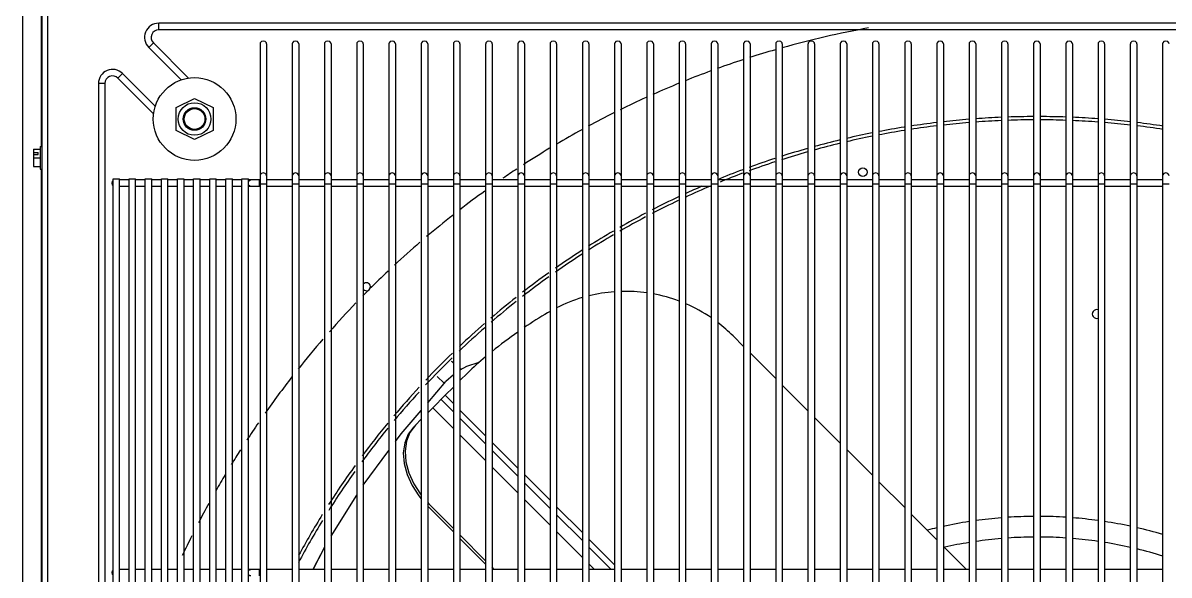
# Model space of a CAD drawing. Header units: metres. Extents: x -367 to 374, y -238 to 224.
# Drawn here: x 242.311 to 242.838, y 216.817 to 217.071 of the extents above; entities that cross this region are included whole.
import ezdxf
from ezdxf.enums import TextEntityAlignment as Align

# ---------------------------------------------------------------- set-up
doc = ezdxf.new("R2010")
doc.units = ezdxf.units.M
for name, color, linetype in [('ELE-ALIMENTADORES', 160, 'Continuous'), ('LA_BAU_BASES GERAIS_R00$0$ARQ-XREF-ATT', 8, 'Continuous'), ('LA_BAU_BASES GERAIS_R00$0$BASE', 253, 'Continuous'), ('LA_BAU_BASES GERAIS_R00$0$dutos', 31, 'Continuous')]:
    doc.layers.add(name, color=color, linetype=linetype)
doc.styles.add('LA_BAU_BASES GERAIS_R00$0$R60-125-RS', font='romans.shx', dxfattribs={"height": 0.19})
doc.styles.add('LA_BAU_BASES GERAIS_R00$0$R80-100-RS', font='romans.shx', dxfattribs={"height": 0.203})

# ---------------------------------------------------------------- blocks, each defined once
blk = doc.blocks.new('LA_BAU_BASES GERAIS_R00$0$A$C5BA41825')
at = {"layer": 'LA_BAU_BASES GERAIS_R00$0$dutos', "color": 251}
for p, q in [((-24.43860771252439, 38.10962436454304), (-24.43860771252439, 40.29452436454301)), ((-24.42982953793094, 38.10962436454304), (-24.42982953793094, 40.29452436454301)), ((-24.42727953793094, 40.29707436454305), (-24.42727953793094, 38.107074364543)), ((-24.43012243115022, 39.07432436454269), (-24.43012243115022, 39.32982436454336)), ((-24.37617325248549, 39.12795567005287), (-24.37617325248549, 39.13095567005291)), ((-23.56828463562221, 39.13095567005291), (-24.37617325248549, 39.13095567005291)), ((-23.56828463562221, 39.12795567005287), (-24.37617325248549, 39.12795567005287)), ((-24.3786481262204, 39.12198079631833), (-24.38076944656367, 39.11985947597509)), ((-24.38076944656367, 39.11985947597509), (-24.36583252774803, 39.1049225571594)), ((-24.3786481262204, 39.12198079631833), (-24.36241073828949, 39.10574340838855)), ((-24.32959084344112, 39.12149266126528), (-24.32959084344112, 38.2755585557361)), ((-24.32659084344112, 39.12149266126528), (-24.32659084344112, 38.2755585557361)), ((-24.31477084344112, 39.12149266126528), (-24.31477084344112, 38.2755585557361)), ((-24.31177084344112, 39.12149266126528), (-24.31177084344112, 38.2755585557361)), ((-24.29995084344112, 39.12149266126528), (-24.29995084344112, 38.2755585557361)), ((-24.29695084344112, 39.12149266126528), (-24.29695084344112, 38.2755585557361)), ((-24.28513084344112, 39.12149266126528), (-24.28513084344112, 38.2755585557361)), ((-24.28213084344112, 39.12149266126528), (-24.28213084344112, 38.2755585557361)), ((-24.27031084344112, 39.12149266126528), (-24.27031084344112, 38.2755585557361)), ((-24.26731084344112, 39.12149266126528), (-24.26731084344112, 38.2755585557361)), ((-24.25549084344113, 39.12149266126528), (-24.25549084344113, 38.2755585557361)), ((-24.25249084344113, 39.12149266126528), (-24.25249084344113, 38.2755585557361)), ((-24.24067084344113, 39.12149266126528), (-24.24067084344113, 38.2755585557361)), ((-24.23767084344113, 39.12149266126528), (-24.23767084344113, 38.2755585557361)), ((-24.22585084344113, 39.12149266126528), (-24.22585084344113, 38.2755585557361)), ((-24.22285084344113, 39.12149266126528), (-24.22285084344113, 38.2755585557361)), ((-24.21103084344113, 39.12149266126528), (-24.21103084344113, 38.2755585557361)), ((-24.20803084344113, 39.12149266126528), (-24.20803084344113, 38.2755585557361)), ((-24.19621084344113, 39.12149266126528), (-24.19621084344113, 38.2755585557361)), ((-24.19321084344113, 39.12149266126528), (-24.19321084344113, 38.2755585557361)), ((-24.18139084344113, 39.12149266126528), (-24.18139084344113, 38.2755585557361)), ((-24.17839084344113, 39.12149266126528), (-24.17839084344113, 38.2755585557361)), ((-24.16657084344113, 39.12149266126528), (-24.16657084344113, 38.2755585557361)), ((-24.16357084344113, 39.12149266126528), (-24.16357084344113, 38.2755585557361)), ((-24.15175084344113, 39.12149266126528), (-24.15175084344113, 38.2755585557361)), ((-24.14875084344113, 39.12149266126528), (-24.14875084344113, 38.2755585557361)), ((-24.13693084344113, 39.12149266126528), (-24.13693084344113, 38.2755585557361)), ((-24.13393084344113, 39.12149266126528), (-24.13393084344113, 38.2755585557361)), ((-24.12211084344113, 39.12149266126528), (-24.12211084344113, 38.2755585557361)), ((-24.11911084344113, 39.12149266126528), (-24.11911084344113, 38.2755585557361)), ((-24.10729084344113, 39.12149266126528), (-24.10729084344113, 38.2755585557361)), ((-24.10429084344113, 39.12149266126528), (-24.10429084344113, 38.2755585557361)), ((-24.09247084344113, 39.12149266126528), (-24.09247084344113, 38.2755585557361)), ((-24.08947084344113, 39.12149266126528), (-24.08947084344113, 38.2755585557361)), ((-24.07765084344113, 39.12149266126528), (-24.07765084344113, 38.2755585557361)), ((-24.07465084344113, 39.12149266126528), (-24.07465084344113, 38.2755585557361)), ((-24.06283084344113, 39.12149266126528), (-24.06283084344113, 38.2755585557361)), ((-24.05983084344113, 39.12149266126528), (-24.05983084344113, 38.2755585557361)), ((-24.04801084344113, 39.12149266126528), (-24.04801084344113, 38.2755585557361)), ((-24.04501084344113, 39.12149266126528), (-24.04501084344113, 38.2755585557361)), ((-24.03319084344113, 39.12149266126528), (-24.03319084344113, 38.2755585557361)), ((-24.03019084344113, 39.12149266126528), (-24.03019084344113, 38.2755585557361)), ((-24.01837084344113, 39.12149266126528), (-24.01837084344113, 38.2755585557361)), ((-24.01537084344113, 39.12149266126528), (-24.01537084344113, 38.2755585557361)), ((-24.00355084344113, 39.12149266126528), (-24.00355084344113, 38.2755585557361)), ((-24.00055084344113, 39.12149266126528), (-24.00055084344113, 38.2755585557361)), ((-23.98873084344113, 39.12149266126528), (-23.98873084344113, 38.2755585557361)), ((-23.98573084344113, 39.12149266126528), (-23.98573084344113, 38.2755585557361)), ((-23.97391084344112, 39.12149266126528), (-23.97391084344112, 38.2755585557361)), ((-23.97091084344112, 39.12149266126528), (-23.97091084344112, 38.2755585557361)), ((-23.95909084344112, 39.12149266126528), (-23.95909084344112, 38.2755585557361)), ((-23.95609084344112, 39.12149266126528), (-23.95609084344112, 38.2755585557361)), ((-23.94427084344112, 39.12149266126528), (-23.94427084344112, 38.2755585557361)), ((-23.94127084344112, 39.12149266126528), (-23.94127084344112, 38.2755585557361)), ((-23.92945084344112, 39.12149266126528), (-23.92945084344112, 38.2755585557361)), ((-23.92645084344112, 39.12149266126528), (-23.92645084344112, 38.2755585557361)), ((-23.91463084344112, 39.12149266126528), (-23.91463084344112, 38.2755585557361)), ((-24.39493596970694, 39.10574172787142), (-24.39281464936367, 39.10786304821465)), ((-24.37775194409349, 39.09280034294454), (-24.39281464936367, 39.10786304821465)), ((-24.40391084344149, 39.10326685413645), (-24.40391084344149, 38.29566887348881)), ((-24.40091084344149, 39.10326685413645), (-24.40391084344149, 39.10326685413645)), ((-24.40091084344149, 39.10326685413645), (-24.40091084344149, 38.29566887348881)), ((-24.37852473005458, 39.08933048821791), (-24.39493596970694, 39.10574172787142)), ((-24.3681916703804, 39.092276202775), (-24.35969167038004, 39.09640567005317)), ((-24.35969167038004, 39.09640567005317), (-24.35119167037967, 39.092276202775)), ((-24.3681916703804, 39.0816351373303), (-24.3681916703804, 39.092276202775)), ((-24.35119167037967, 39.092276202775), (-24.35119167037967, 39.0816351373303)), ((-24.35969167038004, 39.07750567005326), (-24.3681916703804, 39.0816351373303)), ((-24.36160902551131, 39.08213783309282), (-24.36250159646294, 39.08303040404451)), ((-24.35119167037967, 39.0816351373303), (-24.35969167038004, 39.07750567005326)), ((-24.43366953793095, 39.07303436454265), (-24.43366953793095, 39.06907436454264)), ((-24.43366953793095, 39.07303436454265), (-24.43061953793131, 39.07303436454265)), ((-24.43366953793095, 39.07148737724447), (-24.43166953793131, 39.07148737724447)), ((-24.43366953793095, 39.07062135184083), (-24.43166953793131, 39.07062135184083)), ((-24.43166953793131, 39.07062135184083), (-24.43166953793131, 39.07148737724447)), ((-24.43061953793131, 39.07432436454269), (-24.42982953793094, 39.07432436454269)), ((-24.43061953793131, 39.07432430302742), (-24.43061953793131, 39.06382442605798)), ((-24.43366953793095, 39.06907436454264), (-24.43366953793095, 39.06511436454264)), ((-24.43366953793095, 39.06907436454264), (-24.43061953793131, 39.06907436454264)), ((-24.43366953793095, 39.06511436454264), (-24.43061953793131, 39.06511436454264)), ((-24.43061953793131, 39.06382436454271), (-24.42982953793094, 39.06382436454271)), ((-24.43012243115022, 38.37890436454302), (-24.43012243115022, 39.06382436454271)), ((-24.39718603396913, 38.33945567005253), (-24.39718603396913, 39.05945567005244)), ((-24.39718185327603, 39.05945567005244), (-24.39419021466222, 39.05945567005244)), ((-24.39418603396913, 38.33945567005253), (-24.39418603396913, 39.05945567005244)), ((-24.38977603396913, 38.33945567005253), (-24.38977603396913, 39.05945567005244)), ((-24.38977185327604, 39.05945567005244), (-24.38678021466222, 39.05945567005244)), ((-24.38677603396913, 38.33945567005253), (-24.38677603396913, 39.05945567005244)), ((-24.38236603396913, 38.33945567005253), (-24.38236603396913, 39.05945567005244)), ((-24.38236185327603, 39.05945567005244), (-24.37937021466222, 39.05945567005244)), ((-24.37936603396913, 38.33945567005253), (-24.37936603396913, 39.05945567005244)), ((-24.37495603396913, 38.33945567005253), (-24.37495603396913, 39.05945567005244)), ((-24.37495185327604, 39.05945567005244), (-24.37196021466222, 39.05945567005244)), ((-24.37195603396913, 38.33945567005253), (-24.37195603396913, 39.05945567005244)), ((-24.36754603396913, 38.33945567005253), (-24.36754603396913, 39.05945567005244)), ((-24.36754185327604, 39.05945567005244), (-24.36455021466222, 39.05945567005244)), ((-24.36454603396913, 38.33945567005253), (-24.36454603396913, 39.05945567005244)), ((-24.36013603396913, 38.33945567005253), (-24.36013603396913, 39.05945567005244)), ((-24.36013185327604, 39.05945567005244), (-24.35714021466222, 39.05945567005244)), ((-24.35713603396913, 38.33945567005253), (-24.35713603396913, 39.05945567005244)), ((-24.35272603396913, 38.33945567005253), (-24.35272603396913, 39.05945567005244)), ((-24.35272185327604, 39.05945567005244), (-24.34973021466222, 39.05945567005244)), ((-24.34972603396913, 38.33945567005253), (-24.34972603396913, 39.05945567005244)), ((-24.34531603396913, 38.33945567005253), (-24.34531603396913, 39.05945567005244)), ((-24.34531185327604, 39.05945567005244), (-24.34232021466222, 39.05945567005244)), ((-24.34231603396913, 38.33945567005253), (-24.34231603396913, 39.05945567005244)), ((-24.33790603396913, 38.33945567005253), (-24.33790603396913, 39.05945567005244)), ((-24.33790185327604, 39.05945567005244), (-24.33491021466331, 39.05945567005244)), ((-24.33490603396913, 38.33945567005253), (-24.33490603396913, 39.05945567005244)), ((-24.39760699586403, 39.05745567005283), (-24.39735890166222, 39.05833734793146)), ((-24.39735890166222, 39.05833734793146), (-24.39718603396913, 39.05848237338819)), ((-24.38977603396913, 39.05895567005291), (-24.39418603396913, 39.05895567005291)), ((-24.38977603396913, 39.05595567005287), (-24.39418603396913, 39.05595567005287)), ((-24.38236603396913, 39.05895567005291), (-24.38677603396913, 39.05895567005291)), ((-24.38236603396913, 39.05595567005287), (-24.38677603396913, 39.05595567005287)), ((-24.37495603396913, 39.05895567005291), (-24.37936603396913, 39.05895567005291)), ((-24.37495603396913, 39.05595567005287), (-24.37936603396913, 39.05595567005287)), ((-24.36754603396913, 39.05895567005291), (-24.37195603396913, 39.05895567005291)), ((-24.36754603396913, 39.05595567005287), (-24.37195603396913, 39.05595567005287)), ((-24.36013603396913, 39.05895567005291), (-24.36454603396913, 39.05895567005291)), ((-24.36013603396913, 39.05595567005287), (-24.36454603396913, 39.05595567005287)), ((-24.35272603396913, 39.05895567005291), (-24.35713603396913, 39.05895567005291)), ((-24.35272603396913, 39.05595567005287), (-24.35713603396913, 39.05595567005287)), ((-24.34531603396913, 39.05895567005291), (-24.34972603396913, 39.05895567005291)), ((-24.34531603396913, 39.05595567005287), (-24.34972603396913, 39.05595567005287)), ((-24.33790603396913, 39.05895567005291), (-24.34231603396913, 39.05895567005291)), ((-24.33790603396913, 39.05595567005287), (-24.34231603396913, 39.05595567005287)), ((-24.32959084344112, 39.05895567005291), (-24.33490603396913, 39.05895567005291)), ((-24.32959084344112, 39.05595567005287), (-24.33490603396913, 39.05595567005287)), ((-24.33485890166185, 39.05833734793146), (-24.33420938260912, 39.05888225482738)), ((-24.33420938260912, 39.05888225482738), (-24.33380795775822, 39.05895567005291)), ((-24.32991084344076, 39.05595567005287), (-24.32991084344076, 39.05895567005291)), ((-24.32659084344112, 39.05695567005318), (-24.32959084344112, 39.05695567005318)), ((-24.31477084344112, 39.05895567005291), (-24.32659084344112, 39.05895567005291)), ((-24.31477084344112, 39.05595567005287), (-24.32659084344112, 39.05595567005287)), ((-24.31177084344112, 39.05695567005318), (-24.31477084344112, 39.05695567005318)), ((-24.29995084344112, 39.05895567005291), (-24.31177084344112, 39.05895567005291)), ((-24.29995084344112, 39.05595567005287), (-24.31177084344112, 39.05595567005287)), ((-24.29695084344112, 39.05695567005318), (-24.29995084344112, 39.05695567005318)), ((-24.28513084344112, 39.05895567005291), (-24.29695084344112, 39.05895567005291)), ((-24.28513084344112, 39.05595567005287), (-24.29695084344112, 39.05595567005287)), ((-24.28213084344112, 39.05695567005318), (-24.28513084344112, 39.05695567005318)), ((-24.27031084344112, 39.05895567005291), (-24.28213084344112, 39.05895567005291)), ((-24.27031084344112, 39.05595567005287), (-24.28213084344112, 39.05595567005287)), ((-24.26731084344112, 39.05695567005318), (-24.27031084344112, 39.05695567005318)), ((-24.25549084344113, 39.05895567005291), (-24.26731084344112, 39.05895567005291)), ((-24.25549084344113, 39.05595567005287), (-24.26731084344112, 39.05595567005287)), ((-24.25249084344113, 39.05695567005318), (-24.25549084344113, 39.05695567005318)), ((-24.24067084344113, 39.05895567005291), (-24.25249084344113, 39.05895567005291)), ((-24.24067084344113, 39.05595567005287), (-24.25249084344113, 39.05595567005287)), ((-24.23767084344113, 39.05695567005318), (-24.24067084344113, 39.05695567005318)), ((-24.22585084344113, 39.05895567005291), (-24.23767084344113, 39.05895567005291)), ((-24.22585084344113, 39.05595567005287), (-24.23767084344113, 39.05595567005287)), ((-24.22285084344113, 39.05695567005318), (-24.22585084344113, 39.05695567005318)), ((-24.21103084344113, 39.05895567005291), (-24.22285084344113, 39.05895567005291)), ((-24.21103084344113, 39.05595567005287), (-24.22285084344113, 39.05595567005287)), ((-24.20803084344113, 39.05695567005318), (-24.21103084344113, 39.05695567005318)), ((-24.19621084344113, 39.05895567005291), (-24.20803084344113, 39.05895567005291)), ((-24.19621084344113, 39.05595567005287), (-24.20803084344113, 39.05595567005287)), ((-24.19321084344113, 39.05695567005318), (-24.19621084344113, 39.05695567005318)), ((-24.18139084344113, 39.05895567005291), (-24.19321084344113, 39.05895567005291)), ((-24.18139084344113, 39.05595567005287), (-24.19321084344113, 39.05595567005287)), ((-24.17839084344113, 39.05695567005318), (-24.18139084344113, 39.05695567005318)), ((-24.16657084344113, 39.05895567005291), (-24.17839084344113, 39.05895567005291)), ((-24.16657084344113, 39.05595567005287), (-24.17839084344113, 39.05595567005287)), ((-24.16357084344113, 39.05695567005318), (-24.16657084344113, 39.05695567005318)), ((-24.15175084344113, 39.05895567005291), (-24.16357084344113, 39.05895567005291)), ((-24.15175084344113, 39.05595567005287), (-24.16357084344113, 39.05595567005287)), ((-24.14875084344113, 39.05695567005318), (-24.15175084344113, 39.05695567005318)), ((-24.13693084344113, 39.05895567005291), (-24.14875084344113, 39.05895567005291)), ((-24.13693084344113, 39.05595567005287), (-24.14875084344113, 39.05595567005287)), ((-24.13393084344113, 39.05695567005318), (-24.13693084344113, 39.05695567005318)), ((-24.12211084344113, 39.05895567005291), (-24.13393084344113, 39.05895567005291)), ((-24.12211084344113, 39.05595567005287), (-24.13393084344113, 39.05595567005287)), ((-24.11911084344113, 39.05695567005318), (-24.12211084344113, 39.05695567005318)), ((-24.10729084344113, 39.05895567005291), (-24.11911084344113, 39.05895567005291)), ((-24.10729084344113, 39.05595567005287), (-24.11911084344113, 39.05595567005287)), ((-24.10429084344113, 39.05695567005318), (-24.10729084344113, 39.05695567005318)), ((-24.09247084344113, 39.05895567005291), (-24.10429084344113, 39.05895567005291)), ((-24.09247084344113, 39.05595567005287), (-24.10429084344113, 39.05595567005287)), ((-24.08947084344113, 39.05695567005318), (-24.09247084344113, 39.05695567005318)), ((-24.07765084344113, 39.05895567005291), (-24.08947084344113, 39.05895567005291)), ((-24.07765084344113, 39.05595567005287), (-24.08947084344113, 39.05595567005287)), ((-24.07465084344113, 39.05695567005318), (-24.07765084344113, 39.05695567005318)), ((-24.06283084344113, 39.05895567005291), (-24.07465084344113, 39.05895567005291)), ((-24.06283084344113, 39.05595567005287), (-24.07465084344113, 39.05595567005287)), ((-24.05983084344113, 39.05695567005318), (-24.06283084344113, 39.05695567005318)), ((-24.04801084344113, 39.05895567005291), (-24.05983084344113, 39.05895567005291)), ((-24.04801084344113, 39.05595567005287), (-24.05983084344113, 39.05595567005287)), ((-24.04501084344113, 39.05695567005318), (-24.04801084344113, 39.05695567005318)), ((-24.03319084344113, 39.05895567005291), (-24.04501084344113, 39.05895567005291)), ((-24.03319084344113, 39.05595567005287), (-24.04501084344113, 39.05595567005287)), ((-24.03019084344113, 39.05695567005318), (-24.03319084344113, 39.05695567005318)), ((-24.01837084344113, 39.05895567005291), (-24.03019084344113, 39.05895567005291)), ((-24.01837084344113, 39.05595567005287), (-24.03019084344113, 39.05595567005287)), ((-24.01537084344113, 39.05695567005318), (-24.01837084344113, 39.05695567005318)), ((-24.00355084344113, 39.05895567005291), (-24.01537084344113, 39.05895567005291)), ((-24.00355084344113, 39.05595567005287), (-24.01537084344113, 39.05595567005287)), ((-24.00055084344113, 39.05695567005318), (-24.00355084344113, 39.05695567005318)), ((-23.98873084344113, 39.05895567005291), (-24.00055084344113, 39.05895567005291)), ((-23.98873084344113, 39.05595567005287), (-24.00055084344113, 39.05595567005287)), ((-23.98573084344113, 39.05695567005318), (-23.98873084344113, 39.05695567005318)), ((-23.97391084344112, 39.05895567005291), (-23.98573084344113, 39.05895567005291)), ((-23.97391084344112, 39.05595567005287), (-23.98573084344113, 39.05595567005287)), ((-23.97091084344112, 39.05695567005318), (-23.97391084344112, 39.05695567005318)), ((-23.95909084344112, 39.05895567005291), (-23.97091084344112, 39.05895567005291)), ((-23.95909084344112, 39.05595567005287), (-23.97091084344112, 39.05595567005287)), ((-23.95609084344112, 39.05695567005318), (-23.95909084344112, 39.05695567005318)), ((-23.94427084344112, 39.05895567005291), (-23.95609084344112, 39.05895567005291)), ((-23.94427084344112, 39.05595567005287), (-23.95609084344112, 39.05595567005287)), ((-23.94127084344112, 39.05695567005318), (-23.94427084344112, 39.05695567005318)), ((-23.92945084344112, 39.05895567005291), (-23.94127084344112, 39.05895567005291)), ((-23.92945084344112, 39.05595567005287), (-23.94127084344112, 39.05595567005287)), ((-23.92645084344112, 39.05695567005318), (-23.92945084344112, 39.05695567005318)), ((-23.91463084344112, 39.05895567005291), (-23.92645084344112, 39.05895567005291)), ((-23.91463084344112, 39.05595567005287), (-23.92645084344112, 39.05595567005287)), ((-23.91163084344112, 39.05695567005318), (-23.91463084344112, 39.05695567005318)), ((-24.10729084344113, 38.98245384003872), (-24.11207144561349, 38.98723444221105)), ((-24.24067084344113, 38.97467003520489), (-24.24163174456367, 38.97563093632743)), ((-24.24067084344113, 38.97481697501507), (-24.24155818907567, 38.9755573808394)), ((-24.09247084344113, 38.96763384003873), (-24.10429084344113, 38.97945384003867)), ((-24.23704781181277, 38.971793898535), (-24.23767084344113, 38.97231375937463)), ((-24.23427562978912, 38.97015596959466), (-24.23767084344113, 38.96676075594269)), ((-24.25249084344113, 38.95652796876925), (-24.24411595812003, 38.96636409959285)), ((-24.24497562506512, 38.96550443264778), (-24.24808847282186, 38.96861728040346)), ((-24.24067084344113, 38.96943501686337), (-24.24411595812003, 38.96636409959285)), ((-24.07765084344113, 38.95281384003863), (-24.08947084344113, 38.96463384003869)), ((-24.24447860884367, 38.95995299054016), (-24.25017658122985, 38.95425501815396)), ((-24.24067084344113, 38.96376075594264), (-24.24447860884367, 38.95995299054016)), ((-24.24067084344113, 38.95614522392009), (-24.24447860884367, 38.95995299054016)), ((-24.25249084344113, 38.9519407559427), (-24.25017658122985, 38.95425501815396)), ((-24.24067084344113, 38.94474928036527), (-24.25017658122985, 38.95425501815396)), ((-24.24067084344113, 38.9524304842696), (-24.24633597861604, 38.95809562076772)), ((-24.25817658122949, 38.94625501815426), (-24.25549084344113, 38.94894075594266)), ((-24.22585084344113, 38.94132521918016), (-24.23767084344113, 38.95314522296019)), ((-24.22585084344113, 38.93761048081035), (-24.23767084344113, 38.94943048357027)), ((-24.06283084344113, 38.93799384003864), (-24.07465084344113, 38.9498138400387)), ((-24.22585084344113, 38.92992928036517), (-24.23767084344113, 38.94174928036523)), ((-24.21103084344113, 38.92650521443909), (-24.22285084344113, 38.93832521822014)), ((-24.28213084344112, 38.91862271538707), (-24.27031084344112, 38.93460458396339)), ((-24.21103084344113, 38.9227904773511), (-24.22285084344113, 38.93461048011)), ((-24.04801084344113, 38.92317384003866), (-24.05983084344113, 38.93499384003871)), ((-24.21103084344113, 38.91510928036519), (-24.22285084344113, 38.92692928036524)), ((-24.19621084344113, 38.91168520969904), (-24.20803084344113, 38.92350521347907)), ((-24.19621084344113, 38.90797047389174), (-24.20803084344113, 38.91979047665063)), ((-24.03319084344113, 38.90835384003867), (-24.04501084344113, 38.92017384003873)), ((-24.29695084344112, 38.89528782428556), (-24.28513084344112, 38.91402234943246)), ((-24.19621084344113, 38.9002892803652), (-24.20803084344113, 38.91210928036526)), ((-24.25249084344113, 38.91064824966918), (-24.25196337779458, 38.91004181471828)), ((-24.25249084344113, 38.90951434907174), (-24.25196337779458, 38.91004181471828)), ((-24.24067084344113, 38.89719928036527), (-24.25249084344113, 38.90901928036521)), ((-24.24067084344113, 38.89874928036488), (-24.25196337779458, 38.91004181471828)), ((-24.18139084344113, 38.89686520495798), (-24.19321084344113, 38.90868520873903)), ((-24.18139084344113, 38.89315047043249), (-24.19321084344113, 38.90497047319138)), ((-24.01837084344113, 38.89353384003869), (-24.03019084344113, 38.90535384003863)), ((-24.18139084344113, 38.88546928036521), (-24.19321084344113, 38.89728928036527)), ((-24.22585084344113, 38.8839292803649), (-24.23767084344113, 38.89574928036484)), ((-24.22585084344113, 38.88237928036517), (-24.23767084344113, 38.89419928036523)), ((-24.16657084344113, 38.88204520021793), (-24.17839084344113, 38.8938652039991)), ((-24.29995084344112, 38.89008331133834), (-24.30525851800694, 38.87995567005328)), ((-24.30522139288258, 38.87995567005328), (-24.29995084344112, 38.89001253745573)), ((-24.16819604614149, 38.87995567005328), (-24.17839084344113, 38.89015046973213)), ((-24.00479267345568, 38.87995567005328), (-24.01537084344113, 38.89053384003864)), ((-24.2218772331284, 38.87995567005328), (-24.22285084344113, 38.88092928036485)), ((-24.17587723312913, 38.87995567005328), (-24.17839084344113, 38.88246928036517)), ((-24.38977603396913, 38.87995567005328), (-24.39418603396913, 38.87995567005328)), ((-24.38236603396913, 38.87995567005328), (-24.38677603396913, 38.87995567005328)), ((-24.37495603396913, 38.87995567005328), (-24.37936603396913, 38.87995567005328)), ((-24.36754603396913, 38.87995567005328), (-24.37195603396913, 38.87995567005328)), ((-24.36013603396913, 38.87995567005328), (-24.36454603396913, 38.87995567005328)), ((-24.35272603396913, 38.87995567005328), (-24.35713603396913, 38.87995567005328)), ((-24.34531603396913, 38.87995567005328), (-24.34972603396913, 38.87995567005328)), ((-24.33790603396913, 38.87995567005328), (-24.34231603396913, 38.87995567005328)), ((-24.32959084344112, 38.87995567005328), (-24.33490603396913, 38.87995567005328)), ((-24.32991084344076, 38.87695567005323), (-24.32991084344076, 38.87995567005328)), ((-24.31477084344112, 38.87995567005328), (-24.32659084344112, 38.87995567005328)), ((-24.29995084344112, 38.87995567005328), (-24.31177084344112, 38.87995567005328)), ((-24.28513084344112, 38.87995567005328), (-24.29695084344112, 38.87995567005328)), ((-24.27031084344112, 38.87995567005328), (-24.28213084344112, 38.87995567005328)), ((-24.25549084344113, 38.87995567005328), (-24.26731084344112, 38.87995567005328)), ((-24.24067084344113, 38.87995567005328), (-24.25249084344113, 38.87995567005328)), ((-24.22585084344113, 38.87995567005328), (-24.23767084344113, 38.87995567005328)), ((-24.21103084344113, 38.87995567005328), (-24.22285084344113, 38.87995567005328)), ((-24.19621084344113, 38.87995567005328), (-24.20803084344113, 38.87995567005328)), ((-24.18139084344113, 38.87995567005328), (-24.19321084344113, 38.87995567005328)), ((-24.16657084344113, 38.87995567005328), (-24.17839084344113, 38.87995567005328)), ((-24.15175084344113, 38.87995567005328), (-24.16357084344113, 38.87995567005328)), ((-24.13693084344113, 38.87995567005328), (-24.14875084344113, 38.87995567005328)), ((-24.12211084344113, 38.87995567005328), (-24.13393084344113, 38.87995567005328)), ((-24.10729084344113, 38.87995567005328), (-24.11911084344113, 38.87995567005328)), ((-24.09247084344113, 38.87995567005328), (-24.10429084344113, 38.87995567005328)), ((-24.07765084344113, 38.87995567005328), (-24.08947084344113, 38.87995567005328)), ((-24.06283084344113, 38.87995567005328), (-24.07465084344113, 38.87995567005328)), ((-24.04801084344113, 38.87995567005328), (-24.05983084344113, 38.87995567005328)), ((-24.03319084344113, 38.87995567005328), (-24.04501084344113, 38.87995567005328)), ((-24.01837084344113, 38.87995567005328), (-24.03019084344113, 38.87995567005328)), ((-24.00355084344113, 38.87995567005328), (-24.01537084344113, 38.87995567005328)), ((-23.98873084344113, 38.87995567005328), (-24.00055084344113, 38.87995567005328)), ((-23.97391084344112, 38.87995567005328), (-23.98573084344113, 38.87995567005328)), ((-23.95909084344112, 38.87995567005328), (-23.97091084344112, 38.87995567005328)), ((-23.94427084344112, 38.87995567005328), (-23.95609084344112, 38.87995567005328)), ((-23.92945084344112, 38.87995567005328), (-23.94127084344112, 38.87995567005328)), ((-23.91463084344112, 38.87995567005328), (-23.92645084344112, 38.87995567005328))]:
    blk.add_line(p, q, dxfattribs=at)
for points in [[(-24.32809084344112, 39.12280459082672), (-24.32897252131967, 39.12255403457618), (-24.32951742821567, 39.12189806979541), (-24.32958554157712, 39.12149266126528)], [(-24.32659614530512, 39.12149266126528), (-24.32666425866658, 39.12189806979541), (-24.32720916556258, 39.12255403457618), (-24.32809084344112, 39.12280459082672)], [(-24.31327084344112, 39.12280459082672), (-24.31415252131967, 39.12255403457618), (-24.31469742821567, 39.12189806979541), (-24.31476554157712, 39.12149266126528)], [(-24.31177614530512, 39.12149266126528), (-24.31184425866658, 39.12189806979541), (-24.31238916556258, 39.12255403457618), (-24.31327084344112, 39.12280459082672)], [(-24.29845084344112, 39.12280459082672), (-24.29933252131967, 39.12255403457618), (-24.29987742821567, 39.12189806979541), (-24.29994554157712, 39.12149266126528)], [(-24.29695614530512, 39.12149266126528), (-24.29702425866658, 39.12189806979541), (-24.29756916556258, 39.12255403457618), (-24.29845084344112, 39.12280459082672)], [(-24.28363084344112, 39.12280459082672), (-24.28451252131967, 39.12255403457618), (-24.28505742821567, 39.12189806979541), (-24.28512554157712, 39.12149266126528)], [(-24.28213614530512, 39.12149266126528), (-24.28220425866658, 39.12189806979541), (-24.28274916556258, 39.12255403457618), (-24.28363084344112, 39.12280459082672)], [(-24.26881084344112, 39.12280459082672), (-24.26969252131967, 39.12255403457618), (-24.27023742821567, 39.12189806979541), (-24.27030554157712, 39.12149266126528)], [(-24.26731614530512, 39.12149266126528), (-24.26738425866658, 39.12189806979541), (-24.26792916556258, 39.12255403457618), (-24.26881084344112, 39.12280459082672)], [(-24.25399084344112, 39.12280459082672), (-24.25487252131967, 39.12255403457618), (-24.25541742821567, 39.12189806979541), (-24.25548554157712, 39.12149266126528)], [(-24.25249614530512, 39.12149266126528), (-24.25256425866658, 39.12189806979541), (-24.25310916556258, 39.12255403457618), (-24.25399084344112, 39.12280459082672)], [(-24.23917084344112, 39.12280459082672), (-24.24005252131968, 39.12255403457618), (-24.24059742821567, 39.12189806979541), (-24.24066554157712, 39.12149266126528)], [(-24.23767614530512, 39.12149266126528), (-24.23774425866658, 39.12189806979541), (-24.23828916556258, 39.12255403457618), (-24.23917084344112, 39.12280459082672)], [(-24.22435084344112, 39.12280459082672), (-24.22523252131968, 39.12255403457618), (-24.22577742821567, 39.12189806979541), (-24.22584554157712, 39.12149266126528)], [(-24.22285614530512, 39.12149266126528), (-24.22292425866658, 39.12189806979541), (-24.22346916556258, 39.12255403457618), (-24.22435084344112, 39.12280459082672)], [(-24.20953084344112, 39.12280459082672), (-24.21041252131968, 39.12255403457618), (-24.21095742821567, 39.12189806979541), (-24.21102554157712, 39.12149266126528)], [(-24.20803614530512, 39.12149266126528), (-24.20810425866658, 39.12189806979541), (-24.20864916556258, 39.12255403457618), (-24.20953084344112, 39.12280459082672)], [(-24.19471084344112, 39.12280459082672), (-24.19559252131967, 39.12255403457618), (-24.19613742821567, 39.12189806979541), (-24.19620554157712, 39.12149266126528)], [(-24.19321614530512, 39.12149266126528), (-24.19328425866658, 39.12189806979541), (-24.19382916556258, 39.12255403457618), (-24.19471084344112, 39.12280459082672)], [(-24.17989084344112, 39.12280459082672), (-24.18077252131967, 39.12255403457618), (-24.18131742821567, 39.12189806979541), (-24.18138554157713, 39.12149266126528)], [(-24.17839614530512, 39.12149266126528), (-24.17846425866658, 39.12189806979541), (-24.17900916556258, 39.12255403457618), (-24.17989084344112, 39.12280459082672)], [(-24.16507084344113, 39.12280459082672), (-24.16595252131967, 39.12255403457618), (-24.16649742821567, 39.12189806979541), (-24.16656554157713, 39.12149266126528)], [(-24.16357614530512, 39.12149266126528), (-24.16364425866658, 39.12189806979541), (-24.16418916556258, 39.12255403457618), (-24.16507084344113, 39.12280459082672)], [(-24.15025084344113, 39.12280459082672), (-24.15113252131967, 39.12255403457618), (-24.15167742821567, 39.12189806979541), (-24.15174554157713, 39.12149266126528)], [(-24.14875614530513, 39.12149266126528), (-24.14882425866658, 39.12189806979541), (-24.14936916556258, 39.12255403457618), (-24.15025084344113, 39.12280459082672)], [(-24.13543084344113, 39.12280459082672), (-24.13631252131967, 39.12255403457618), (-24.13685742821567, 39.12189806979541), (-24.13692554157713, 39.12149266126528)], [(-24.13393614530513, 39.12149266126528), (-24.13400425866658, 39.12189806979541), (-24.13454916556258, 39.12255403457618), (-24.13543084344113, 39.12280459082672)], [(-24.12061084344113, 39.12280459082672), (-24.12149252131967, 39.12255403457618), (-24.12203742821567, 39.12189806979541), (-24.12210554157713, 39.12149266126528)], [(-24.11911614530513, 39.12149266126528), (-24.11918425866658, 39.12189806979541), (-24.11972916556258, 39.12255403457618), (-24.12061084344113, 39.12280459082672)], [(-24.10579084344113, 39.12280459082672), (-24.10667252131967, 39.12255403457618), (-24.10721742821567, 39.12189806979541), (-24.10728554157713, 39.12149266126528)], [(-24.10429614530513, 39.12149266126528), (-24.10436425866658, 39.12189806979541), (-24.10490916556258, 39.12255403457618), (-24.10579084344113, 39.12280459082672)], [(-24.09097084344113, 39.12280459082672), (-24.09185252131967, 39.12255403457618), (-24.09239742821567, 39.12189806979541), (-24.09246554157713, 39.12149266126528)], [(-24.08947614530513, 39.12149266126528), (-24.08954425866658, 39.12189806979541), (-24.09008916556258, 39.12255403457618), (-24.09097084344113, 39.12280459082672)], [(-24.07615084344113, 39.12280459082672), (-24.07703252131967, 39.12255403457618), (-24.07757742821567, 39.12189806979541), (-24.07764554157713, 39.12149266126528)], [(-24.07465614530513, 39.12149266126528), (-24.07472425866658, 39.12189806979541), (-24.07526916556258, 39.12255403457618), (-24.07615084344113, 39.12280459082672)], [(-24.06133084344113, 39.12280459082672), (-24.06221252131967, 39.12255403457618), (-24.06275742821567, 39.12189806979541), (-24.06282554157713, 39.12149266126528)], [(-24.05983614530513, 39.12149266126528), (-24.05990425866658, 39.12189806979541), (-24.06044916556258, 39.12255403457618), (-24.06133084344113, 39.12280459082672)], [(-24.04651084344113, 39.12280459082672), (-24.04739252131967, 39.12255403457618), (-24.04793742821567, 39.12189806979541), (-24.04800554157713, 39.12149266126528)], [(-24.04501614530513, 39.12149266126528), (-24.04508425866658, 39.12189806979541), (-24.04562916556258, 39.12255403457618), (-24.04651084344113, 39.12280459082672)], [(-24.03169084344113, 39.12280459082672), (-24.03257252131967, 39.12255403457618), (-24.03311742821567, 39.12189806979541), (-24.03318554157713, 39.12149266126528)], [(-24.03019614530513, 39.12149266126528), (-24.03026425866658, 39.12189806979541), (-24.03080916556258, 39.12255403457618), (-24.03169084344113, 39.12280459082672)], [(-24.01687084344113, 39.12280459082672), (-24.01775252131967, 39.12255403457618), (-24.01829742821567, 39.12189806979541), (-24.01836554157713, 39.12149266126528)], [(-24.01537614530513, 39.12149266126528), (-24.01544425866658, 39.12189806979541), (-24.01598916556258, 39.12255403457618), (-24.01687084344113, 39.12280459082672)], [(-24.00205084344113, 39.12280459082672), (-24.00293252131967, 39.12255403457618), (-24.00347742821567, 39.12189806979541), (-24.00354554157713, 39.12149266126528)], [(-24.00055614530513, 39.12149266126528), (-24.00062425866658, 39.12189806979541), (-24.00116916556258, 39.12255403457618), (-24.00205084344113, 39.12280459082672)], [(-23.98723084344113, 39.12280459082672), (-23.98811252131967, 39.12255403457618), (-23.98865742821567, 39.12189806979541), (-23.98872554157713, 39.12149266126528)], [(-23.98573614530513, 39.12149266126528), (-23.98580425866658, 39.12189806979541), (-23.98634916556258, 39.12255403457618), (-23.98723084344113, 39.12280459082672)], [(-23.97241084344112, 39.12280459082672), (-23.97329252131967, 39.12255403457618), (-23.97383742821567, 39.12189806979541), (-23.97390554157712, 39.12149266126528)], [(-23.97091614530513, 39.12149266126528), (-23.97098425866658, 39.12189806979541), (-23.97152916556258, 39.12255403457618), (-23.97241084344112, 39.12280459082672)], [(-23.95759084344112, 39.12280459082672), (-23.95847252131967, 39.12255403457618), (-23.95901742821567, 39.12189806979541), (-23.95908554157712, 39.12149266126528)], [(-23.95609614530512, 39.12149266126528), (-23.95616425866658, 39.12189806979541), (-23.95670916556258, 39.12255403457618), (-23.95759084344112, 39.12280459082672)], [(-23.94277084344112, 39.12280459082672), (-23.94365252131967, 39.12255403457618), (-23.94419742821567, 39.12189806979541), (-23.94426554157712, 39.12149266126528)], [(-23.94127614530512, 39.12149266126528), (-23.94134425866658, 39.12189806979541), (-23.94188916556258, 39.12255403457618), (-23.94277084344112, 39.12280459082672)], [(-23.92795084344112, 39.12280459082672), (-23.92883252131967, 39.12255403457618), (-23.92937742821567, 39.12189806979541), (-23.92944554157712, 39.12149266126528)], [(-23.92645614530512, 39.12149266126528), (-23.92652425866658, 39.12189806979541), (-23.92706916556258, 39.12255403457618), (-23.92795084344112, 39.12280459082672)], [(-23.91313084344112, 39.12280459082672), (-23.91401252131967, 39.12255403457618), (-23.91455742821567, 39.12189806979541), (-23.91462554157713, 39.12149266126528)], [(-23.91163614530512, 39.12149266126528), (-23.91170425866658, 39.12189806979541), (-23.91224916556258, 39.12255403457618), (-23.91313084344112, 39.12280459082672)], [(-24.32809084344112, 39.06220338829576), (-24.32897252131967, 39.06195283204522), (-24.32951742821567, 39.06129686726445), (-24.32959084344112, 39.06089145873545)], [(-24.32659084344112, 39.06089145873545), (-24.32666425866658, 39.06129686726445), (-24.32720916556258, 39.06195283204522), (-24.32809084344112, 39.06220338829576)], [(-24.31327084344112, 39.06220338829576), (-24.31415252131967, 39.06195283204522), (-24.31469742821567, 39.06129686726445), (-24.31477084344112, 39.06089145873545)], [(-24.31177084344112, 39.06089145873545), (-24.31184425866658, 39.06129686726445), (-24.31238916556258, 39.06195283204522), (-24.31327084344112, 39.06220338829576)], [(-24.29845084344112, 39.06220338829576), (-24.29933252131967, 39.06195283204522), (-24.29987742821567, 39.06129686726445), (-24.29995084344112, 39.06089145873545)], [(-24.29695084344112, 39.06089145873545), (-24.29702425866658, 39.06129686726445), (-24.29756916556258, 39.06195283204522), (-24.29845084344112, 39.06220338829576)], [(-24.28363084344112, 39.06220338829576), (-24.28451252131967, 39.06195283204522), (-24.28505742821567, 39.06129686726445), (-24.28513084344112, 39.06089145873545)], [(-24.28213084344112, 39.06089145873545), (-24.28220425866658, 39.06129686726445), (-24.28274916556258, 39.06195283204522), (-24.28363084344112, 39.06220338829576)], [(-24.26881084344112, 39.06220338829576), (-24.26969252131967, 39.06195283204522), (-24.27023742821567, 39.06129686726445), (-24.27031084344112, 39.06089145873545)], [(-24.26731084344112, 39.06089145873545), (-24.26738425866658, 39.06129686726445), (-24.26792916556258, 39.06195283204522), (-24.26881084344112, 39.06220338829576)], [(-24.25399084344112, 39.06220338829576), (-24.25487252131967, 39.06195283204522), (-24.25541742821567, 39.06129686726445), (-24.25549084344113, 39.06089145873545)], [(-24.25249084344113, 39.06089145873545), (-24.25256425866658, 39.06129686726445), (-24.25310916556258, 39.06195283204522), (-24.25399084344112, 39.06220338829576)], [(-24.23917084344112, 39.06220338829576), (-24.24005252131968, 39.06195283204522), (-24.24059742821567, 39.06129686726445), (-24.24067084344113, 39.06089145873545)], [(-24.23767084344113, 39.06089145873545), (-24.23774425866658, 39.06129686726445), (-24.23828916556258, 39.06195283204522), (-24.23917084344112, 39.06220338829576)], [(-24.22435084344112, 39.06220338829576), (-24.22523252131968, 39.06195283204522), (-24.22577742821567, 39.06129686726445), (-24.22585084344113, 39.06089145873545)], [(-24.22285084344113, 39.06089145873545), (-24.22292425866658, 39.06129686726445), (-24.22346916556258, 39.06195283204522), (-24.22435084344112, 39.06220338829576)], [(-24.20953084344112, 39.06220338829576), (-24.21041252131968, 39.06195283204522), (-24.21095742821567, 39.06129686726445), (-24.21103084344113, 39.06089145873545)], [(-24.20803084344113, 39.06089145873545), (-24.20810425866658, 39.06129686726445), (-24.20864916556258, 39.06195283204522), (-24.20953084344112, 39.06220338829576)], [(-24.19471084344112, 39.06220338829576), (-24.19559252131967, 39.06195283204522), (-24.19613742821567, 39.06129686726445), (-24.19621084344113, 39.06089145873545)], [(-24.19321084344113, 39.06089145873545), (-24.19328425866658, 39.06129686726445), (-24.19382916556258, 39.06195283204522), (-24.19471084344112, 39.06220338829576)], [(-24.17989084344112, 39.06220338829576), (-24.18077252131967, 39.06195283204522), (-24.18131742821567, 39.06129686726445), (-24.18139084344113, 39.06089145873545)], [(-24.17839084344113, 39.06089145873545), (-24.17846425866658, 39.06129686726445), (-24.17900916556258, 39.06195283204522), (-24.17989084344112, 39.06220338829576)], [(-24.16507084344113, 39.06220338829576), (-24.16595252131967, 39.06195283204522), (-24.16649742821567, 39.06129686726445), (-24.16657084344113, 39.06089145873545)], [(-24.16357084344113, 39.06089145873545), (-24.16364425866658, 39.06129686726445), (-24.16418916556258, 39.06195283204522), (-24.16507084344113, 39.06220338829576)], [(-24.15025084344113, 39.06220338829576), (-24.15113252131967, 39.06195283204522), (-24.15167742821567, 39.06129686726445), (-24.15175084344113, 39.06089145873545)], [(-24.14875084344113, 39.06089145873545), (-24.14882425866658, 39.06129686726445), (-24.14936916556258, 39.06195283204522), (-24.15025084344113, 39.06220338829576)], [(-24.13543084344113, 39.06220338829576), (-24.13631252131967, 39.06195283204522), (-24.13685742821567, 39.06129686726445), (-24.13693084344113, 39.06089145873545)], [(-24.13393084344113, 39.06089145873545), (-24.13400425866658, 39.06129686726445), (-24.13454916556258, 39.06195283204522), (-24.13543084344113, 39.06220338829576)], [(-24.12061084344113, 39.06220338829576), (-24.12149252131967, 39.06195283204522), (-24.12203742821567, 39.06129686726445), (-24.12211084344113, 39.06089145873545)], [(-24.11911084344113, 39.06089145873545), (-24.11918425866658, 39.06129686726445), (-24.11972916556258, 39.06195283204522), (-24.12061084344113, 39.06220338829576)], [(-24.10579084344113, 39.06220338829576), (-24.10667252131967, 39.06195283204522), (-24.10721742821567, 39.06129686726445), (-24.10729084344113, 39.06089145873545)], [(-24.10429084344113, 39.06089145873545), (-24.10436425866658, 39.06129686726445), (-24.10490916556258, 39.06195283204522), (-24.10579084344113, 39.06220338829576)], [(-24.09097084344113, 39.06220338829576), (-24.09185252131967, 39.06195283204522), (-24.09239742821567, 39.06129686726445), (-24.09247084344113, 39.06089145873545)], [(-24.08947084344113, 39.06089145873545), (-24.08954425866658, 39.06129686726445), (-24.09008916556258, 39.06195283204522), (-24.09097084344113, 39.06220338829576)], [(-24.07615084344113, 39.06220338829576), (-24.07703252131967, 39.06195283204522), (-24.07757742821567, 39.06129686726445), (-24.07765084344113, 39.06089145873545)], [(-24.07465084344113, 39.06089145873545), (-24.07472425866658, 39.06129686726445), (-24.07526916556258, 39.06195283204522), (-24.07615084344113, 39.06220338829576)], [(-24.06133084344113, 39.06220338829576), (-24.06221252131967, 39.06195283204522), (-24.06275742821567, 39.06129686726445), (-24.06283084344113, 39.06089145873545)], [(-24.05983084344113, 39.06089145873545), (-24.05990425866658, 39.06129686726445), (-24.06044916556258, 39.06195283204522), (-24.06133084344113, 39.06220338829576)], [(-24.04651084344113, 39.06220338829576), (-24.04739252131967, 39.06195283204522), (-24.04793742821567, 39.06129686726445), (-24.04801084344113, 39.06089145873545)], [(-24.04501084344113, 39.06089145873545), (-24.04508425866658, 39.06129686726445), (-24.04562916556258, 39.06195283204522), (-24.04651084344113, 39.06220338829576)], [(-24.03169084344113, 39.06220338829576), (-24.03257252131967, 39.06195283204522), (-24.03311742821567, 39.06129686726445), (-24.03319084344113, 39.06089145873545)], [(-24.03019084344113, 39.06089145873545), (-24.03026425866658, 39.06129686726445), (-24.03080916556258, 39.06195283204522), (-24.03169084344113, 39.06220338829576)], [(-24.01687084344113, 39.06220338829576), (-24.01775252131967, 39.06195283204522), (-24.01829742821567, 39.06129686726445), (-24.01837084344113, 39.06089145873545)], [(-24.01537084344113, 39.06089145873545), (-24.01544425866658, 39.06129686726445), (-24.01598916556258, 39.06195283204522), (-24.01687084344113, 39.06220338829576)], [(-24.00205084344113, 39.06220338829576), (-24.00293252131967, 39.06195283204522), (-24.00347742821567, 39.06129686726445), (-24.00355084344113, 39.06089145873545)], [(-24.00055084344113, 39.06089145873545), (-24.00062425866658, 39.06129686726445), (-24.00116916556258, 39.06195283204522), (-24.00205084344113, 39.06220338829576)], [(-23.98723084344113, 39.06220338829576), (-23.98811252131967, 39.06195283204522), (-23.98865742821567, 39.06129686726445), (-23.98873084344113, 39.06089145873545)], [(-23.98573084344113, 39.06089145873545), (-23.98580425866658, 39.06129686726445), (-23.98634916556258, 39.06195283204522), (-23.98723084344113, 39.06220338829576)], [(-23.97241084344112, 39.06220338829576), (-23.97329252131967, 39.06195283204522), (-23.97383742821567, 39.06129686726445), (-23.97391084344112, 39.06089145873545)], [(-23.97091084344112, 39.06089145873545), (-23.97098425866658, 39.06129686726445), (-23.97152916556258, 39.06195283204522), (-23.97241084344112, 39.06220338829576)], [(-23.95759084344112, 39.06220338829576), (-23.95847252131967, 39.06195283204522), (-23.95901742821567, 39.06129686726445), (-23.95909084344112, 39.06089145873545)], [(-23.95609084344112, 39.06089145873545), (-23.95616425866658, 39.06129686726445), (-23.95670916556258, 39.06195283204522), (-23.95759084344112, 39.06220338829576)], [(-23.94277084344112, 39.06220338829576), (-23.94365252131967, 39.06195283204522), (-23.94419742821567, 39.06129686726445), (-23.94427084344112, 39.06089145873545)], [(-23.94127084344112, 39.06089145873545), (-23.94134425866658, 39.06129686726445), (-23.94188916556258, 39.06195283204522), (-23.94277084344112, 39.06220338829576)], [(-23.92795084344112, 39.06220338829576), (-23.92883252131967, 39.06195283204522), (-23.92937742821567, 39.06129686726445), (-23.92945084344112, 39.06089145873545)], [(-23.92645084344112, 39.06089145873545), (-23.92652425866658, 39.06129686726445), (-23.92706916556258, 39.06195283204522), (-23.92795084344112, 39.06220338829576)], [(-23.91313084344112, 39.06220338829576), (-23.91401252131967, 39.06195283204522), (-23.91455742821567, 39.06129686726445), (-23.91463084344112, 39.06089145873545)], [(-23.91163084344112, 39.06089145873545), (-23.91170425866658, 39.06129686726445), (-23.91224916556258, 39.06195283204522), (-23.91313084344112, 39.06220338829576)], [(-24.39718603396913, 39.05642896671645), (-24.39735890166222, 39.05657399217432), (-24.39760699586403, 39.05745567005283)], [(-24.33380795775822, 39.05595567005287), (-24.33420938260912, 39.05602908527828), (-24.33485890166185, 39.05657399217432), (-24.33490603396913, 39.05674149110234)], [(-24.2286296078084, 38.97507034739726), (-24.2289912758804, 38.97502716038446), (-24.23463216222222, 38.97317805344449), (-24.23767084344113, 38.97143690458631)], [(-24.26731084344112, 38.93866089578455), (-24.26471386279204, 38.94217228355285), (-24.25549084344113, 38.95300453037726)], [(-24.25895158122985, 38.94548001815394), (-24.26147033030404, 38.94214605756815), (-24.2630770737524, 38.93812500770559), (-24.26371006532622, 38.93357139525972), (-24.2633449795124, 38.92866021300051), (-24.26199584635422, 38.92358019490962), (-24.25971451228367, 38.91852656323249), (-24.25658864768949, 38.91369352620154), (-24.25549084344113, 38.9124313646372)], [(-24.25817658122949, 38.94625501815426), (-24.26069533030476, 38.94292105756847), (-24.26230207375313, 38.93890000770591), (-24.26293506532586, 38.93434639525901), (-24.26256997951204, 38.92943521300083), (-24.26122084635495, 38.92435519490994), (-24.2589395122844, 38.91930156323281), (-24.25581364768912, 38.91446852620197), (-24.25549084344113, 38.91409739344635)], [(-24.39760699586403, 38.8784556700532), (-24.39735890166222, 38.87933734793182), (-24.39718603396913, 38.87948237338856)], [(-24.39718603396913, 38.87742896671682), (-24.39735890166222, 38.87757399217469), (-24.39760699586403, 38.8784556700532)], [(-24.33490603396913, 38.87916984900266), (-24.33485890166185, 38.87933734793182), (-24.33420938260912, 38.87988225482775), (-24.33380795775822, 38.87995567005328)], [(-24.33380795775822, 38.87695567005323), (-24.33420938260912, 38.87702908527865), (-24.33485890166185, 38.87757399217469), (-24.33490603396913, 38.87774149110271)]]:
    blk.add_lwpolyline(points, dxfattribs=at)
for centre, radius in [((-24.35969167038004, 39.08695567005327), 0.01900000000036363), ((-24.35969167038004, 39.08695567005327), 0.007499999999999997), ((-24.35969167038004, 39.08695567005327), 0.005200000000363635), ((-24.35969167038004, 39.08695567005327), 0.004762499999999999), ((-24.05242754786731, 39.06248409960267), 0.001999999999636363)]:
    blk.add_circle(centre, radius, dxfattribs=at)
for centre, radius, start, end in [((-24.37617325248549, 39.12445567005318), 0.006499999999636361, 90, 225.0000000002145), ((-24.37617325248549, 39.12445567005318), 0.003499999999636363, 90, 225.0000000002145), ((-23.97241053793095, 38.70157436454269), 0.4341807889319999, 100.2681442206654, 105.6518518290965), ((-23.97241053793095, 38.70157436454269), 0.4341807889319999, 106.0697437299846, 107.718621556081), ((-23.97241053793095, 38.70157436454269), 0.4341807889319999, 108.1375064571282, 109.7881575308615), ((-24.39741084344076, 39.10326685413645), 0.006499999999636361, 45.00000000021461, 180), ((-24.39741084344076, 39.10326685413645), 0.003499999999636363, 45.00000000021461, 180), ((-23.97241053793095, 38.70157436454269), 0.4341807889319999, 110.2069483165853, 111.8550872710488), ((-23.97241053793095, 38.70157436454269), 0.4341807889319999, 112.2726991523843, 113.9977071407465), ((-23.97241053793095, 38.70157436454269), 0.4341807889319999, 114.4394622832042, 116.1816028427365), ((-23.97241053793095, 38.70157436454269), 0.4341807889319999, 116.6239229630675, 118.3657316480219), ((-23.97241053793095, 38.70157436454269), 0.3864947102519999, 94.62170651195439, 96.39906717967101), ((-23.97241053793095, 38.70157436454269), 0.3864947102519999, 92.42257290908327, 94.1766277474629), ((-23.97241053793095, 38.70157436454269), 0.3850000000003635, 92.43197708004597, 94.19283709641167), ((-23.97241053793095, 38.70157436454269), 0.3864947102519999, 90.22271743216314, 91.97729509953756), ((-23.97241053793095, 38.70157436454269), 0.3850000000003635, 90.22358210146699, 91.98497105972989), ((-23.97241053793095, 38.70157436454269), 0.3864947102519999, 88.02279559417596, 89.77737327244253), ((-23.97241053793095, 38.70157436454269), 0.3850000000003635, 88.01511998601069, 89.77650895521056), ((-23.97241053793095, 38.70157436454269), 0.3850000000003635, 85.80725391146632, 87.56811396030191), ((-23.97241053793095, 38.70157436454269), 0.3864947102519999, 85.82346290874922, 87.57751777927066), ((-23.97241053793095, 38.70157436454269), 0.3864947102519999, 83.60102477686559, 85.378384133502), ((-23.97241053793095, 38.70157436454269), 0.4341807889319999, 118.8073187705236, 120.5884109748433), ((-23.97241053793095, 38.70157436454269), 0.3864947102519999, 101.3101221798537, 103.0883764564703), ((-23.97241053793095, 38.70157436454269), 0.3864947102519999, 99.08049428421707, 100.8587921953651), ((-23.97241053793095, 38.70157436454269), 0.3850000000003635, 99.11599725932804, 100.9011963869951), ((-23.97241053793095, 38.70157436454269), 0.3864947102519999, 96.85054116541765, 98.62912276224412), ((-23.97241053793095, 38.70157436454269), 0.3850000000003635, 96.87739319978454, 98.66287446380034), ((-23.97241053793095, 38.70157436454269), 0.3850000000003635, 94.63964174397913, 96.42416797636757), ((-23.97241053793095, 38.70157436454269), 0.3850000000003635, 83.57592433652117, 85.36044925252756), ((-23.97241053793095, 38.70157436454269), 0.3864947102519999, 81.37096917096926, 83.1495507844629), ((-23.97241053793095, 38.70157436454269), 0.3850000000003635, 81.3372178266603, 83.12269910738681), ((-23.97241053793095, 38.70157436454269), 0.3850000000003635, 103.5925411018851, 105.427902609851), ((-23.97241053793095, 38.70157436454269), 0.3864947102519999, 103.5397258283665, 105.3656223494382), ((-23.97241053793095, 38.70157436454269), 0.3850000000003635, 101.3542783948689, 103.1394382448638), ((-23.97241053793095, 38.70157436454269), 0.4341807889319999, 121.0642108608629, 122.9418504973144), ((-23.97241053793095, 38.70157436454269), 0.3850000000003635, 105.9004299500353, 107.7620811621628), ((-23.97241053793095, 38.70157436454269), 0.3864947102519999, 105.8363245248307, 107.6907801398024), ((-23.97241053793095, 38.70157436454269), 0.3864947102519999, 108.1614448873895, 110.015938782244), ((-23.97241053793095, 38.70157436454269), 0.3850000000003635, 108.2345735531403, 110.0962749691463), ((-23.97241053793095, 38.70157436454269), 0.4341807889319999, 123.4188400118495, 124.4304339570602), ((-23.97241053793095, 38.70157436454269), 0.3864947102519999, 110.4866603871536, 112.3415640313693), ((-23.97241053793095, 38.70157436454269), 0.3850000000003635, 110.5709988732573, 112.2368065396226), ((-23.97241053793095, 38.70157436454269), 0.3850000000003635, 112.903663872397, 114.8473664854884), ((-23.97241053793095, 38.70157436454269), 0.3864947102519999, 113.4838703623203, 114.7415676264981), ((-23.97241053793095, 38.70157436454269), 0.4341807889319999, 125.774481903024, 127.6674793861686), ((-23.97241053793095, 38.70157436454269), 0.3850000000003635, 115.3555141473942, 117.3580226050719), ((-23.97241053793095, 38.70157436454269), 0.3864947102519999, 115.2477388484001, 117.2424727673743), ((-23.97241053793095, 38.70157436454269), 0.3864947102519999, 117.748820238597, 119.7438888493307), ((-23.97241053793095, 38.70157436454269), 0.4341807889319999, 128.1926771579693, 130.2629189971305), ((-23.97241053793095, 38.70157436454269), 0.3850000000003635, 117.8663396737975, 119.8691516473755), ((-23.97241053793095, 38.70157436454269), 0.3864947102519999, 120.2502299640175, 122.2449137863633), ((-23.97241053793095, 38.70157436454269), 0.3850000000003635, 120.3774533809592, 122.3798409754091), ((-23.97241053793095, 38.70157436454269), 0.4341807889319999, 130.7888233483069, 132.8639842141807), ((-23.97241053793095, 38.70157436454269), 0.3850000000003635, 122.8879426275687, 125.0888215620623), ((-23.97241053793095, 38.70157436454269), 0.3864947102519999, 122.7510659353848, 124.9275714768335), ((-23.97241053793095, 38.70157436454269), 0.4341807889319999, 133.3916758773165, 134.9557383326737), ((-23.97241053793095, 38.70157436454269), 0.3864947102519999, 125.4918806884857, 127.7150077302174), ((-23.97241053793095, 38.70157436454269), 0.3850000000003635, 125.6553132526868, 127.8870441684876), ((-23.97241053793095, 38.70157436454269), 0.4341807889319999, 135.0442616677577, 135.5420718828071), ((-24.28070909452912, 39.00987292114087), 0.001849999999636363, 225.0000000002145, 143.125359626081), ((-24.16156892029749, 38.93773696752817), 0.07000000000036362, 94.10544101630786, 103.9063866578977), ((-24.16156892029749, 38.93773696752817), 0.07000000000036362, 81.91640789902631, 91.64729944314183), ((-23.97241053793095, 38.70157436454269), 0.4341807889319999, 136.1457511366158, 138.518055602859), ((-23.97241053793095, 38.70157436454269), 0.3864947102519999, 128.2792010861463, 130.5019865456317), ((-23.97241053793095, 38.70157436454269), 0.3850000000003635, 128.4534226396633, 130.684823706901), ((-24.16156892029749, 38.93773696752817), 0.07000000000036362, 106.487816963812, 116.9481112040135), ((-24.16156892029749, 38.93773696752817), 0.07000000000036362, 69.36849174855405, 79.43921227738824), ((-24.16156892029749, 38.93773696752817), 0.07000000000036362, 55.60670731964711, 66.68294957821226), ((-24.08775215404367, 38.81359381460561), 0.2144314280116363, 120.7361418911031, 124.1338963232411), ((-24.16156892029749, 38.93773696752817), 0.07000000000036362, 119.6957687331911, 120.7361418911031), ((-23.94492754786803, 38.99732409960268), 0.001999999999636363, 69.08064778465246, 290.919352215347), ((-23.97241053793095, 38.70157436454269), 0.3850000000003635, 131.2511479582164, 133.6229747387397), ((-23.97241053793095, 38.70157436454269), 0.3864947102519999, 131.0661223711163, 133.3973013606809), ((-24.16156892029749, 38.93773696752817), 0.07000000000036362, 45.00000000021461, 52.61689798434671), ((-23.97241053793095, 38.70157436454269), 0.4341807889319999, 139.1189088672783, 141.4832183247459), ((-24.08775215404367, 38.81359381460561), 0.2144314280116363, 125.0992047917638, 129.0547900143959), ((-23.97241053793095, 38.70157436454269), 0.3850000000003635, 134.2828963076709, 136.8826803565998), ((-23.97241053793095, 38.70157436454269), 0.3864947102519999, 134.0546885766629, 136.6444479240934), ((-24.08775215404367, 38.81359381460561), 0.2144314280116363, 130.1159438133721, 133.1029659522888), ((-23.97241053793095, 38.70157436454269), 0.4341807889319999, 142.0828457487554, 144.8074965267213), ((-23.97241053793095, 38.70157436454269), 0.3864947102519999, 137.3017190698173, 139.8916080679687), ((-23.97241053793095, 38.70157436454269), 0.3850000000003635, 137.5425065210501, 140.1425084944499), ((-23.97241053793095, 38.70157436454269), 0.4341807889319999, 145.5217081476424, 146.7875267556299), ((-23.97241053793095, 38.70157436454269), 0.3850000000003635, 140.8025406847057, 143.7126398569019), ((-23.97241053793095, 38.70157436454269), 0.3864947102519999, 140.5490610882829, 143.3864186506927), ((-23.97241053793095, 38.70157436454269), 0.4341807889319999, 147.5018369537502, 148.5511189890831), ((-23.97241053793095, 38.70157436454269), 0.3864947102519999, 144.2003454210044, 147.4079394632842), ((-23.97241053793095, 38.70157436454269), 0.4341807889319999, 149.2640895381545, 150.3867863786689), ((-23.97241053793095, 38.70157436454269), 0.3850000000003635, 144.529769385582, 147.7498888214068), ((-23.97241053793095, 38.70157436454269), 0.4341807889319999, 151.2815871147513, 152.5990149546678), ((-23.97241053793095, 38.70157436454269), 0.3850000000003635, 148.5672152784357, 151.8617121282109), ((-23.97241053793095, 38.70157436454269), 0.3864947102519999, 148.2221120319734, 151.4294851943876), ((-23.97230125691022, 38.69956275658308), 0.2047499999999999, 98.78986573549463, 102.1707777606957), ((-23.97230125691022, 38.69956275658308), 0.2047499999999999, 94.61186560089637, 97.93176623737114), ((-23.97230125691022, 38.69956275658308), 0.2047499999999999, 90.45181884143312, 93.76975087232002), ((-23.97230125691022, 38.69956275658308), 0.2047499999999999, 86.29177208201308, 89.60970411284944), ((-23.97230125691022, 38.69956275658308), 0.2047499999999999, 82.13092452778773, 85.44965735341125), ((-23.97230125691022, 38.69956275658308), 0.2047499999999999, 77.89191300350245, 81.27282502918595), ((-23.97230125691022, 38.69956275658308), 0.2047499999999999, 103.0288772593305, 104.2347823850342), ((-23.97230125691022, 38.69956275658308), 0.2047499999999999, 73.62574411582503, 77.03381350483174), ((-23.97241053793095, 38.70157436454269), 0.4341807889319999, 153.4960116457204, 154.8147117819778), ((-23.97230125691022, 38.69956275658308), 0.1952500000003635, 99.22476956481366, 102.5305624482967), ((-23.97230125691022, 38.69956275658308), 0.1952500000003635, 94.8362585496004, 98.32491874648173), ((-23.97230125691022, 38.69956275658308), 0.1952500000003635, 90.47380234460502, 93.95317024889312), ((-23.97230125691022, 38.69956275658308), 0.1952500000003635, 86.11134613971706, 89.59071404403126), ((-23.97230125691022, 38.69956275658308), 0.1952500000003635, 81.74082227283739, 85.22825783897002), ((-23.97230125691022, 38.69956275658308), 0.1952500000003635, 77.29555922862413, 80.84097145442108), ((-23.97230125691022, 38.69956275658308), 0.1952500000003635, 72.79177333669692, 76.39570840960685)]:
    blk.add_arc(centre, radius, start, end, dxfattribs=at)
blk = doc.blocks.new('LA_BAU_BASES GERAIS_R00')
at = {"layer": 'LA_BAU_BASES GERAIS_R00$0$ARQ-XREF-ATT'}
blk.add_blockref('LA_BAU_BASES GERAIS_R00$0$A$C5BA41825', (266.75, 177.9399999999999), dxfattribs=at)
at = {"layer": 'LA_BAU_BASES GERAIS_R00$0$BASE', "style": 'LA_BAU_BASES GERAIS_R00$0$R60-125-RS'}
for p in [(242.7815727361595, 218.919159373358), (358.6365727361596, 192.964159373358)]:
    blk.add_attdef('S', text='', height=0.19, rotation=90, dxfattribs=at).set_placement(p, align=Align.MIDDLE_CENTER)
at = {"layer": 'LA_BAU_BASES GERAIS_R00$0$BASE', "style": 'LA_BAU_BASES GERAIS_R00$0$R80-100-RS'}
blk.add_attdef('ACESSO', text='', height=0.203, dxfattribs=at).set_placement((365.922255870473, 191.9868442639211), align=Align.TOP_CENTER)
at = {"layer": 'LA_BAU_BASES GERAIS_R00$0$BASE', "style": 'LA_BAU_BASES GERAIS_R00$0$R60-125-RS'}
blk.add_attdef('S', text='', height=0.19, dxfattribs=at).set_placement((266.114159373358, 180.9134272638404), align=Align.MIDDLE_CENTER)

msp = doc.modelspace()

# ---------------------------------------------------------------- block references
at = {"layer": 'ELE-ALIMENTADORES', "color": 2}
msp.add_blockref('LA_BAU_BASES GERAIS_R00', (0, 0), dxfattribs=at)

doc.saveas('drawing.dxf')
